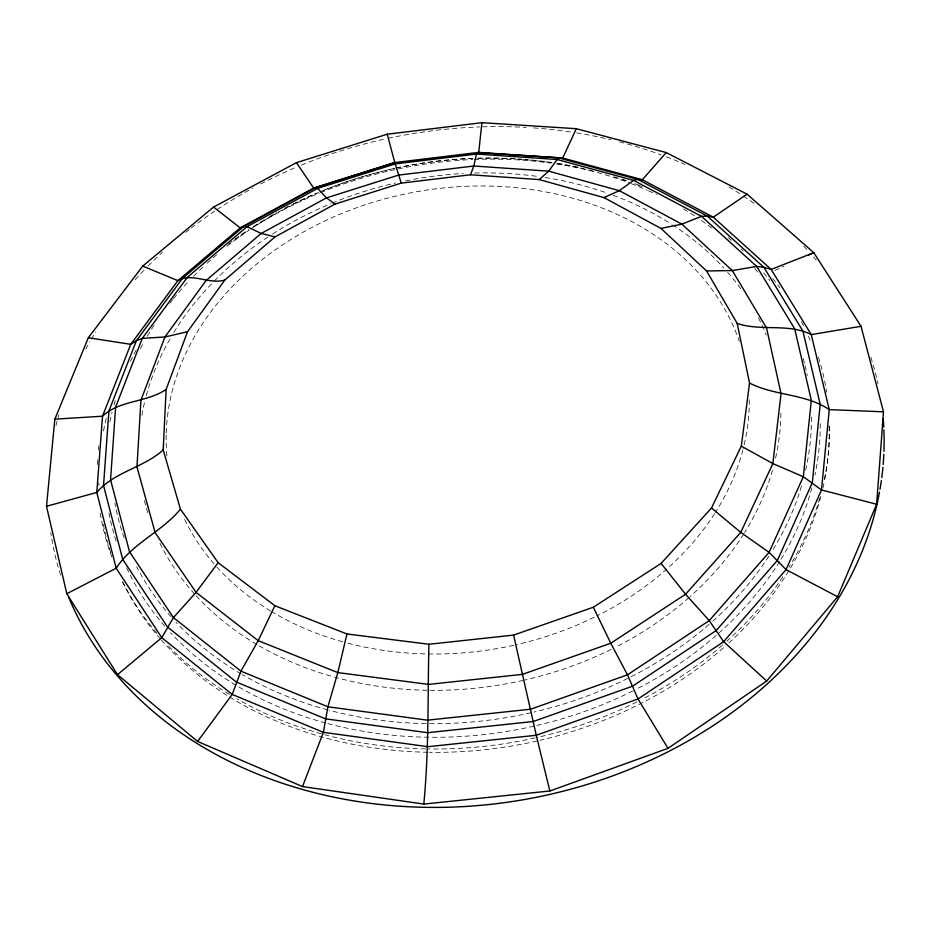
<?xml version="1.0" encoding="UTF-8"?>
<svg xmlns="http://www.w3.org/2000/svg" width="930" height="930" viewBox="0 0 930 930"><rect width="100%" height="100%" fill="white"/><g stroke="black" fill="none" stroke-linecap="round" stroke-linejoin="round"><path stroke-width="0.7" stroke-dasharray="4.65 3.49" d="M774.911 270.432L783.978 266.294M60.601 575.147A420.406 337.602 -10 0 1 50.766 532.623M55.94 425.708A420.406 337.602 -10 0 1 58.834 414.687M85.723 349.18A420.406 337.602 -10 0 1 89.966 341.624M91.396 339.171A420.406 337.602 -10 0 1 95.837 331.836M135.245 279.639A420.406 337.602 -10 0 1 144.173 270.037M148.114 266.003A420.406 337.602 -10 0 1 162.494 252.146M185.582 232.43A420.406 337.602 -10 0 1 190.15 228.85M191.289 227.966A420.406 337.602 -10 0 1 214.795 211.075M217.155 209.506A420.406 337.602 -10 0 1 252.972 188.011M260.679 183.919A420.406 337.602 -10 0 1 296.135 167.272M301.401 165.087A420.406 337.602 -10 0 1 386.636 138.628M388.031 138.326A420.406 337.602 -10 0 1 479.589 126.933M482.438 126.84A420.406 337.602 -10 0 1 526.171 127.422M533.46 127.898A420.406 337.602 -10 0 1 572.38 132.223M576.623 132.897A420.406 337.602 -10 0 1 610.963 139.744M619.485 141.86A420.406 337.602 -10 0 1 660.986 154.787M666.322 156.786A420.406 337.602 -10 0 1 685.096 164.47M728.911 186.942A420.406 337.602 -10 0 1 742.233 195.242M743.419 196.021A420.406 337.602 -10 0 1 756.509 205.053M803.811 246.241A420.406 337.602 -10 0 1 806.763 249.391M813.459 256.866A420.406 337.602 -10 0 1 816.249 260.109M870.84 357.26A420.406 337.602 -10 0 1 878.048 384.009M829.083 426.079A367.176 294.136 -10 0 1 824.201 482.089M823.91 483.53A367.176 294.136 -10 0 1 822.969 487.855M820.853 496.446A367.176 294.136 -10 0 1 789.57 569.532M788.791 570.822A367.176 294.136 -10 0 1 729.039 642.781M723.517 647.745A367.176 294.136 -10 0 1 539.981 740.303M537.145 740.966A367.176 294.136 -10 0 1 429.369 752.3M427.916 752.277A367.176 294.136 -10 0 1 161.553 640.212M160.576 639.108A367.176 294.136 -10 0 1 122.528 581.738M110.635 552.281A367.176 294.136 -10 0 1 103.253 524.078M98.929 485.669A367.176 294.136 -10 0 1 98.859 482.775M103.486 430.939A367.176 294.136 -10 0 1 107.008 415.559M234.965 239.58A367.176 294.136 -10 0 1 249.205 229.861M253.995 226.792A367.176 294.136 -10 0 1 319.199 193.208M320.501 192.673A367.176 294.136 -10 0 1 472.591 159.553M474.009 159.495A367.176 294.136 -10 0 1 550.583 163.076M556.256 163.878A367.176 294.136 -10 0 1 594.572 171.469M614.172 176.863A367.176 294.136 -10 0 1 626.518 180.839M634.597 183.687A367.176 294.136 -10 0 1 639.921 185.686M772.656 278.57A367.176 294.136 -10 0 1 779.782 287.661M801.521 321.943A367.176 294.136 -10 0 1 803.508 325.791M808.449 336.195A367.176 294.136 -10 0 1 810.169 340.124M829.56 426.312A368.245 294.508 -10 0 1 824.294 479.613M819.76 497.899A368.245 294.508 -10 0 1 789.082 567.044M782.897 576.751A368.245 294.508 -10 0 1 726.935 641.142M722.552 645.036A368.245 294.508 -10 0 1 642.119 699.302M636.899 701.941A368.245 294.508 -10 0 1 536.622 737.56M535.215 737.874A368.245 294.508 -10 0 1 428.498 748.941M425.568 748.894A368.245 294.508 -10 0 1 324.175 734.584M321.303 733.793A368.245 294.508 -10 0 1 236.801 698.79M229.396 694.408A368.245 294.508 -10 0 1 166.586 644.025M156.996 633.377A368.245 294.508 -10 0 1 122.028 580.657M111.809 556.989A368.245 294.508 -10 0 1 99.789 510.477M97.313 464.547A368.245 294.508 -10 0 1 97.638 458.734M98.371 450.05A368.245 294.508 -10 0 1 98.859 445.714M818.4 357.283A368.245 294.508 -10 0 1 826.689 392.239M820.225 423.615A359.631 287.184 -10 0 1 814.936 475.079M811.855 487.913A359.631 287.184 -10 0 1 780.317 560.325M779.526 561.592A359.631 287.184 -10 0 1 635.55 689.572M632.912 690.909A359.631 287.184 -10 0 1 535.413 725.807M534.006 726.132A359.631 287.184 -10 0 1 327.093 723.389M325.674 723.005A359.631 287.184 -10 0 1 238.382 686.7M235.813 685.166A359.631 287.184 -10 0 1 170.562 632.691M164.668 626.123A359.631 287.184 -10 0 1 126.143 566.73M116.099 541.016A359.631 287.184 -10 0 1 108.926 512.953M109.903 421.697A359.631 287.184 -10 0 1 112.123 411.955M113.948 405.015A359.631 287.184 -10 0 1 115.553 399.482M130.374 361.479A359.631 287.184 -10 0 1 136.315 349.773M228.478 244.009A359.631 287.184 -10 0 1 248.566 229.698M253.297 226.595A359.631 287.184 -10 0 1 264.201 219.817M269.142 216.888A359.631 287.184 -10 0 1 276.652 212.621M284.278 208.506A359.631 287.184 -10 0 1 291.985 204.542M293.287 203.903A359.631 287.184 -10 0 1 316.839 193.091M323.361 190.394A359.631 287.184 -10 0 1 394.436 168.458M395.831 168.156A359.631 287.184 -10 0 1 472.591 158.379M478.264 158.193A359.631 287.184 -10 0 1 521.753 159.169M523.206 159.286A359.631 287.184 -10 0 1 551.897 162.448M557.523 163.308A359.631 287.184 -10 0 1 581.657 167.912M622.065 179.211A359.631 287.184 -10 0 1 626.111 180.606M638.073 185.058A359.631 287.184 -10 0 1 642.142 186.686M728.051 237.522A359.631 287.184 -10 0 1 731.375 240.335M741.059 249.031A359.631 287.184 -10 0 1 743.163 251.019M763.6 272.874A359.631 287.184 -10 0 1 769.901 280.709M811.425 417.07A352.005 280.36 -10 0 1 805.543 470.615M801.532 485.96A352.005 280.36 -10 0 1 772.016 551.199M768.843 556.198A352.005 280.36 -10 0 1 712.519 621.391M709.172 624.344A352.005 280.36 -10 0 1 630.331 677.098M627.704 678.423A352.005 280.36 -10 0 1 533.936 712.078M531.111 712.729A352.005 280.36 -10 0 1 329.081 710.253M327.651 709.869A352.005 280.36 -10 0 1 242.37 674.657M241.091 673.901A352.005 280.36 -10 0 1 175.979 622.17M171.073 616.776A352.005 280.36 -10 0 1 136.663 566.73M124.178 537.924A352.005 280.36 -10 0 1 114.925 503.118M140.395 348.68A352.005 280.36 -10 0 1 143.836 342.298M147.312 336.218A352.005 280.36 -10 0 1 154.02 325.384M169.899 303.192A352.005 280.36 -10 0 1 172.596 299.797M173.503 298.681A352.005 280.36 -10 0 1 188.72 281.313M193.638 276.198A352.005 280.36 -10 0 1 202.833 267.166M207.076 263.225A352.005 280.36 -10 0 1 216.888 254.576M227.06 246.252A352.005 280.36 -10 0 1 248.24 230.721M250.565 229.152A352.005 280.36 -10 0 1 318.63 192.498M319.943 191.94A352.005 280.36 -10 0 1 394.715 168.342M396.134 168.028A352.005 280.36 -10 0 1 472.789 158.391M477.02 158.263A352.005 280.36 -10 0 1 551.932 162.831M557.535 163.727A352.005 280.36 -10 0 1 629.796 183.094M631.11 183.594A352.005 280.36 -10 0 1 647.222 190.22M648.559 190.813A352.005 280.36 -10 0 1 656.534 194.498M683.504 208.948A352.005 280.36 -10 0 1 695.64 216.585M701.511 220.573A352.005 280.36 -10 0 1 712.008 228.222M754.718 268.491A352.005 280.36 -10 0 1 760.136 275.071M803.241 358.631A352.005 280.36 -10 0 1 804.717 364.223M805.066 365.63A352.005 280.36 -10 0 1 807.252 375.557M780.875 413.164A322.943 256.471 -10 0 1 775.411 458.897M772.481 470.266A322.943 256.471 -10 0 1 744.523 532.646M743.733 533.901A322.943 256.471 -10 0 1 690.13 596.583M689.014 597.572A322.943 256.471 -10 0 1 615.172 647.385M611.242 649.349A322.943 256.471 -10 0 1 524.811 680.028M523.404 680.342A322.943 256.471 -10 0 1 430.02 690.316M427.103 690.281A322.943 256.471 -10 0 1 257.924 645.129M256.634 644.362A322.943 256.471 -10 0 1 195.591 595.165M194.591 594.061A322.943 256.471 -10 0 1 158.46 540.156M147.812 512.86A322.943 256.471 -10 0 1 143.976 498.782M141.86 415.303A322.943 256.471 -10 0 1 144.801 401.283M146.231 395.773A322.943 256.471 -10 0 1 170.864 337.404M173.805 332.487A322.943 256.471 -10 0 1 213.191 282.104M214.191 281.093A322.943 256.471 -10 0 1 267.794 237.104M272.618 233.976A322.943 256.471 -10 0 1 330.72 203.682M332.045 203.135A322.943 256.471 -10 0 1 395.645 182.989M405.503 180.873A322.943 256.471 -10 0 1 463.291 173.503M474.812 173.027A322.943 256.471 -10 0 1 539.528 176.7M545.143 177.537A322.943 256.471 -10 0 1 607.802 193.301M613.114 195.23A322.943 256.471 -10 0 1 671.355 224.107M672.553 224.874A322.943 256.471 -10 0 1 723.877 268.049M727.62 272.257A322.943 256.471 -10 0 1 741.849 290.369M758.485 317.897A322.943 256.471 -10 0 1 766.239 335.033M749.255 399.691A293.217 231.93 -10 0 1 743.303 448.411M742.931 449.841A293.217 231.93 -10 0 1 715.414 512.384M714.624 513.627A293.217 231.93 -10 0 1 596.816 615.974M594.2 617.264A293.217 231.93 -10 0 1 515.162 644.955M513.779 645.269A293.217 231.93 -10 0 1 344.193 642.2M342.752 641.805A293.217 231.93 -10 0 1 271.92 611.801M270.642 611.033A293.217 231.93 -10 0 1 214.993 564.963M214.016 563.847A293.217 231.93 -10 0 1 183.338 516.696M166.923 456.002A293.217 231.93 -10 0 1 166.191 434.368M166.226 432.927A293.217 231.93 -10 0 1 423.301 190.604A293.217 231.93 -10 0 1 739.304 341.356"/><path stroke-width="1.4" d="M428.928 644.258L346.971 633.981L274.85 605.721L218.143 562.673L180.432 509.163L163.203 449.922L166.121 389.449L187.511 331.743L224.828 280.035L275.071 236.859L334.998 204.1L401.26 183.117L470.487 174.782L539.226 179.583L603.93 197.602L660.951 228.408L706.579 270.956L737.176 323.419L749.545 383.067L741.315 446.133L711.508 507.989L661.102 563.417L593.317 607.244L513.581 635.109L428.928 644.258C427.614 697.581 429.021 750.952 423.789 804.078L302.529 786.582L197.602 741.442L117.494 674.645L66.797 593.712L46.5 506.292L54.835 419.163L88.327 337.753L142.72 266.096L213.551 207.065L296.461 162.645L387.252 134.211L481.903 122.679L576.309 128.7L666.24 152.578L747.069 194.172L813.785 252.681L861.029 326.302L883.5 411.827L876.63 504.258L837.628 596.769L766.692 681.051L667.996 748.348L549.851 790.988L423.789 804.078M481.903 122.679L478.752 152.392L476.451 154.066L473.835 166.017L470.487 174.782M346.971 633.981L337.811 672.599L327.895 706.788L323.373 732.329L302.529 786.582M576.309 128.7L562.72 158.042L477.509 152.625M274.85 605.721L258.226 640.665L240.928 671.146L232.233 694.419L197.602 741.442M218.143 562.673L196.056 592.364L173.433 617.59L161.762 637.678L117.494 674.645M666.24 152.578L642.316 179.734L637.864 179.444L559.86 158.17L557.163 159.507L548.677 171.167L539.226 179.583M180.432 509.163C161.75 531.972 132.223 543.248 116.18 568.23L66.797 593.712M747.069 194.172L713.298 217.178L707.335 216.132L701.522 216.341L681.876 224.142L660.951 228.408M163.203 449.922C143.371 467.906 114.169 471.766 96.79 492.447L46.5 506.292M808.6 255.053L813.785 252.681L771.156 269.433L763.856 267.294L756.695 266.422L732.294 270.572L706.579 270.956M603.93 197.602L619.322 190.673L633.562 180.374L637.864 179.444L707.335 216.132L763.856 267.294L802.892 331.034L820.202 404.306L812.32 482.658L777.48 560.29L716.321 630.447L632.633 686.166L533.297 721.517L427.544 732.701L325.488 718.844L236.441 682.085L167.447 626.948L122.702 559.349L103.521 485.472L108.915 411.014L136.373 340.729L182.489 278.361L243.486 226.664L315.526 187.628L394.797 162.634L401.26 183.117M166.121 389.449C146.568 402.69 119.842 399.888 102.521 416.198L54.835 419.163M187.511 331.743L164.924 336.974L142.313 338.357L136.373 340.729L130.723 344.333L102.521 416.198L96.79 492.447L116.18 568.23L161.762 637.678L232.233 694.419L323.373 732.329L427.905 746.697L536.273 735.281L638.027 698.965L723.656 641.688L786.083 569.625L821.481 489.936L829.246 409.619L811.274 334.602L771.156 269.433L713.298 217.178L642.316 179.734L562.72 158.042L478.752 152.392L394.448 162.587L313.654 188.069L240.184 227.873L177.897 280.628L130.723 344.333L88.327 337.753M861.029 326.302L811.274 334.602C788.338 322.873 761.31 331.65 737.176 323.419M224.828 280.035C209.169 284.801 192.01 272.257 177.897 280.628L142.72 266.096M883.5 411.827L829.246 409.619C805.531 393.518 774.853 396.017 749.545 383.067M394.797 162.634L387.252 134.211M275.071 236.859L261.144 233.477L247.055 226.653L243.486 226.664L240.184 227.873L213.551 207.065M876.63 504.258L821.481 489.936L803.346 476.73L772.865 463.593L741.315 446.133M837.628 596.769L786.083 569.625L769.075 552.362L740.757 532.379L711.508 507.989M334.998 204.1L326.476 197.881L317.642 188.383L315.526 187.628L313.654 188.069L296.461 162.645M766.692 681.051L723.656 641.688L709.218 620.624L685.573 594.235L661.102 563.417M667.996 748.348L638.027 698.965L627.471 674.831L610.778 643.235L593.317 607.244M549.851 790.988L536.273 735.281L513.581 635.109M883.198 418.628A420.406 337.602 -10 0 1 883.767 427.044M883.895 429.881A420.406 337.602 -10 0 1 883.953 451.364M883.837 454.259A420.406 337.602 -10 0 1 883.175 464.43M882.919 467.348A420.406 337.602 -10 0 1 881.768 477.567M881.373 480.496A420.406 337.602 -10 0 1 879.989 489.25M879.478 492.168A420.406 337.602 -10 0 1 501.003 803.102A420.406 337.602 -10 0 1 68.692 597.258M140.907 400.295L136.977 466.976L155.159 532.681L196.056 592.364L258.226 640.665L337.811 672.599L428.579 684.41L522.462 674.366L610.778 643.235L685.573 594.235L740.757 532.379L772.865 463.593L781.037 393.785L766.576 328.081L732.294 270.572L681.876 224.142L619.322 190.673L548.677 171.167L473.835 166.017L398.563 175.096L326.476 197.881L261.144 233.477L206.111 280.488L164.924 336.974L140.907 400.295M115.622 407.073L110.554 479.775L129.526 551.792L173.433 617.59L240.928 671.146L327.895 706.788L427.44 720.169L530.565 709.23L627.471 674.831L709.218 620.624L769.075 552.362L803.346 476.73L811.32 400.319L794.673 328.767L756.695 266.422L701.522 216.341L633.562 180.374L557.163 159.507L476.451 154.066L395.355 163.866L317.642 188.383L247.055 226.653L187.36 277.303L142.313 338.357L115.622 407.073"/></g></svg>
